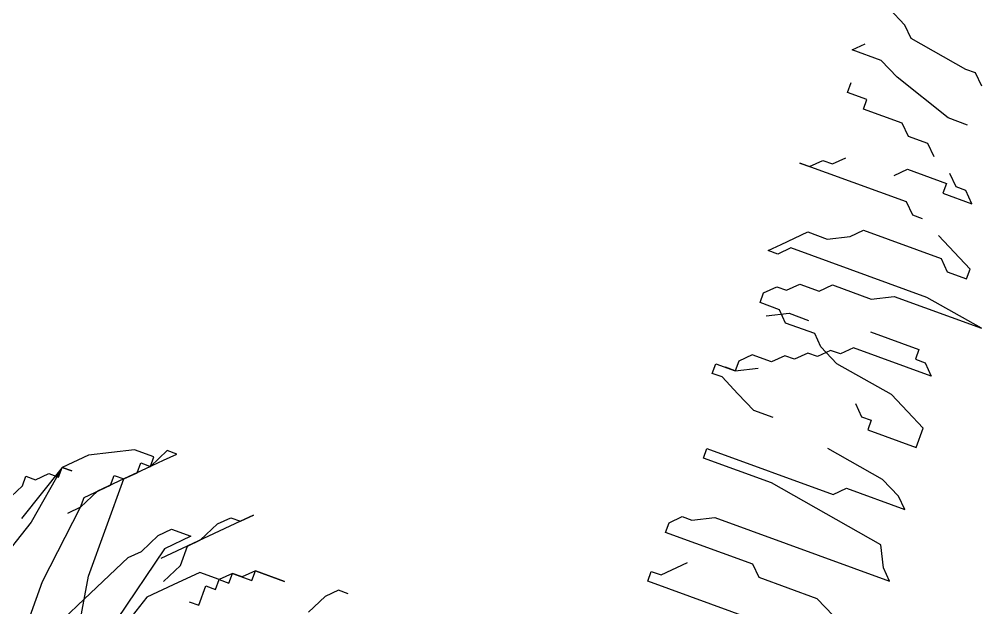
# Model space of a CAD drawing. Header units: inches. Extents: x -50945 to 250244, y -404780 to 18493.
# Drawn here: x 46590.4 to 46731.5, y -321281.2 to -321195 of the extents above; entities that cross this region are included whole.
import ezdxf

# ---------------------------------------------------------------- set-up
doc = ezdxf.new("R2010")
doc.units = ezdxf.units.IN
doc.header["$MEASUREMENT"] = 0
doc.linetypes.add('iGo户型优化31', pattern=[0.35, 0.25, -0.1])
doc.layers.add('iGo户型优化', color=7, linetype='Continuous')

# ---------------------------------------------------------------- blocks, each defined once
blk = doc.blocks.new('抖音iGo户型优化-0853')
at = {"layer": 'iGo户型优化', "color": 251, "ltscale": 100}
for p, q in [((-908.8, -204113.44), (-913.17, -204108.81)), ((-907.09, -204117.09), (-908.8, -204113.44)), ((-923.4, -204120.26), (-919.75, -204118.55)), ((-892.01, -204125.62), (-907.09, -204117.09)), ((-915.37, -204123.18), (-923.4, -204120.26)), ((-910.99, -204127.81), (-915.37, -204123.18)), ((-889.33, -204126.59), (-892.01, -204125.62)), ((-887.63, -204130.24), (-889.33, -204126.59)), ((-924.63, -204131.95), (-923.65, -204129.27)), ((-896.88, -204139.01), (-910.99, -204127.81)), ((-919.27, -204133.89), (-924.63, -204131.95)), ((-920.25, -204136.57), (-919.27, -204133.89)), ((-909.54, -204140.47), (-920.25, -204136.57)), ((-907.84, -204144.12), (-909.54, -204140.47)), ((-891.53, -204140.96), (-896.88, -204139.01)), ((-902.49, -204146.07), (-907.84, -204144.12)), ((-900.78, -204149.72), (-902.49, -204146.07)), ((-908.34, -204162.14), (-937.78, -204151.43)), ((-937.78, -204151.43), (-935.1, -204152.4)), ((-935.1, -204152.4), (-931.45, -204150.7)), ((-931.45, -204150.7), (-928.77, -204151.67)), ((-928.77, -204151.67), (-925.12, -204149.97)), ((-911.74, -204154.84), (-908.09, -204153.13)), ((-908.09, -204153.13), (-897.38, -204157.03)), ((-894.7, -204158), (-896.41, -204154.35)), ((-897.38, -204157.03), (-898.36, -204159.71)), ((-892.03, -204158.98), (-894.7, -204158)), ((-890.33, -204162.63), (-892.03, -204158.98)), ((-906.63, -204165.8), (-908.34, -204162.14)), ((-898.36, -204159.71), (-890.33, -204162.63)), ((-903.96, -204166.77), (-906.63, -204165.8)), ((-923.92, -204171.64), (-920.27, -204169.94)), ((-920.27, -204169.94), (-898.85, -204177.73)), ((-942.9, -204173.83), (-935.6, -204170.42)), ((-935.6, -204170.42), (-930.25, -204172.37)), ((-930.25, -204172.37), (-923.92, -204171.64)), ((-890.82, -204180.65), (-899.58, -204171.4)), ((-946.55, -204175.54), (-942.9, -204173.83)), ((-940.23, -204174.81), (-943.88, -204176.51)), ((-902.75, -204188.45), (-940.23, -204174.81)), ((-943.88, -204176.51), (-946.55, -204175.54)), ((-898.85, -204177.73), (-897.15, -204181.38)), ((-891.8, -204183.33), (-890.82, -204180.65)), ((-897.15, -204181.38), (-891.8, -204183.33)), ((-947.78, -204187.23), (-944.13, -204185.52)), ((-944.13, -204185.52), (-941.45, -204186.5)), ((-941.45, -204186.5), (-937.8, -204184.79)), ((-937.8, -204184.79), (-932.44, -204186.74)), ((-932.44, -204186.74), (-928.79, -204185.03)), ((-928.79, -204185.03), (-918.09, -204188.93)), ((-948.75, -204189.9), (-947.78, -204187.23)), ((-918.09, -204188.93), (-911.76, -204188.2)), ((-911.76, -204188.2), (-887.67, -204196.97)), ((-887.67, -204196.97), (-902.75, -204188.45)), ((-943.4, -204191.85), (-948.75, -204189.9)), ((-947.05, -204193.56), (-940.72, -204192.83)), ((-941.7, -204195.51), (-943.4, -204191.85)), ((-940.72, -204192.83), (-935.37, -204194.78)), ((-933.67, -204198.43), (-941.7, -204195.51)), ((-931.97, -204202.08), (-933.67, -204198.43)), ((-918.33, -204197.94), (-904.95, -204202.81)), ((-950.95, -204204.27), (-954.6, -204205.98)), ((-945.6, -204206.22), (-950.95, -204204.27)), ((-941.95, -204204.52), (-945.6, -204206.22)), ((-939.27, -204205.49), (-941.95, -204204.52)), ((-935.62, -204203.79), (-939.27, -204205.49)), ((-932.94, -204204.76), (-935.62, -204203.79)), ((-929.29, -204203.06), (-932.94, -204204.76)), ((-927.59, -204206.71), (-931.97, -204202.08)), ((-926.61, -204204.03), (-929.29, -204203.06)), ((-922.96, -204202.33), (-926.61, -204204.03)), ((-901.55, -204210.12), (-922.96, -204202.33)), ((-904.95, -204202.81), (-905.93, -204205.49)), ((-961.91, -204209.39), (-960.93, -204206.71)), ((-960.93, -204206.71), (-955.58, -204208.66)), ((-954.6, -204205.98), (-955.58, -204208.66)), ((-912.5, -204215.23), (-927.59, -204206.71)), ((-905.93, -204205.49), (-903.25, -204206.47)), ((-903.25, -204206.47), (-901.55, -204210.12)), ((-959.23, -204210.36), (-961.91, -204209.39)), ((-955.58, -204208.66), (-958.25, -204207.68)), ((-955.58, -204208.66), (-949.25, -204207.93)), ((-954.85, -204214.99), (-959.23, -204210.36)), ((-950.47, -204219.61), (-954.85, -204214.99)), ((-908.12, -204219.86), (-912.5, -204215.23)), ((-922.48, -204217.67), (-920.78, -204221.32)), ((-945.12, -204221.56), (-950.47, -204219.61)), ((-903.75, -204224.49), (-908.12, -204219.86)), ((-920.78, -204221.32), (-918.1, -204222.29)), ((-918.1, -204222.29), (-919.08, -204224.97)), ((-919.08, -204224.97), (-905.7, -204229.84)), ((-905.7, -204229.84), (-903.75, -204224.49)), ((-1127.53, -204231.15), (-1133.86, -204231.88)), ((-1121.21, -204230.42), (-1127.53, -204231.15)), ((-1115.85, -204232.37), (-1121.21, -204230.42)), ((-1112.2, -204230.66), (-1116.83, -204235.04)), ((-1109.52, -204231.63), (-1112.2, -204230.66)), ((-964.35, -204232.76), (-963.38, -204230.09)), ((-963.38, -204230.09), (-928.58, -204242.75)), ((-914.95, -204238.61), (-930.03, -204230.09)), ((-1133.86, -204231.88), (-1141.17, -204235.29)), ((-1124.13, -204238.45), (-1113.18, -204233.34)), ((-1116.83, -204235.04), (-1115.85, -204232.37)), ((-1113.18, -204233.34), (-1109.52, -204231.63)), ((-945.62, -204239.58), (-964.35, -204232.76)), ((-1141.17, -204235.29), (-1152.37, -204249.41)), ((-1141.17, -204235.29), (-1149.69, -204250.38)), ((-1142.14, -204237.97), (-1141.17, -204235.29)), ((-1141.17, -204235.29), (-1138.49, -204236.26)), ((-1138.49, -204236.26), (-1141.17, -204235.29)), ((-1116.83, -204235.04), (-1124.13, -204238.45)), ((-1120.48, -204236.75), (-1119.5, -204234.07)), ((-1119.5, -204234.07), (-1116.83, -204235.04)), ((-1152.12, -204240.4), (-1151.15, -204237.72)), ((-1151.15, -204237.72), (-1148.47, -204238.7)), ((-1148.47, -204238.7), (-1144.82, -204236.99)), ((-1144.82, -204236.99), (-1142.14, -204237.97)), ((-1133.88, -204265.24), (-1124.13, -204238.45)), ((-1124.13, -204238.45), (-1131.43, -204241.86)), ((-1127.78, -204240.16), (-1126.81, -204237.48)), ((-1126.81, -204237.48), (-1124.13, -204238.45)), ((-1124.13, -204238.45), (-1120.48, -204236.75)), ((-910.57, -204243.24), (-914.95, -204238.61)), ((-1156.75, -204244.78), (-1152.12, -204240.4)), ((-1135.09, -204243.57), (-1127.78, -204240.16)), ((-930.53, -204248.11), (-945.62, -204239.58)), ((-928.58, -204242.75), (-924.93, -204241.05)), ((-924.93, -204241.05), (-908.87, -204246.89)), ((-1131.43, -204241.86), (-1136.06, -204246.25)), ((-1136.06, -204246.25), (-1135.09, -204243.57)), ((-908.87, -204246.89), (-910.57, -204243.24)), ((-1146.54, -204266.7), (-1136.06, -204246.25)), ((-1136.06, -204246.25), (-1139.71, -204247.95)), ((-1098.34, -204250.87), (-1094.69, -204249.17)), ((-1094.69, -204249.17), (-1092.01, -204250.14)), ((-1092.01, -204250.14), (-1088.36, -204248.44)), ((-1088.36, -204248.44), (-1092.01, -204250.14)), ((-973.85, -204250.54), (-970.2, -204248.84)), ((-970.2, -204248.84), (-967.53, -204249.81)), ((-967.53, -204249.81), (-961.2, -204249.08)), ((-961.2, -204249.08), (-913.02, -204266.62)), ((-915.45, -204256.63), (-930.53, -204248.11)), ((-1149.69, -204250.38), (-1160.9, -204264.51)), ((-1114.65, -204254.04), (-1111, -204252.33)), ((-1092.01, -204250.14), (-1113.92, -204260.37)), ((-1111, -204252.33), (-1105.64, -204254.28)), ((-1102.97, -204255.26), (-1098.34, -204250.87)), ((-974.83, -204253.22), (-973.85, -204250.54)), ((-1119.27, -204258.42), (-1114.65, -204254.04)), ((-1105.64, -204254.28), (-1112.95, -204257.69)), ((-950.74, -204261.99), (-974.83, -204253.22)), ((-1112.95, -204257.69), (-1126.1, -204277.17)), ((-1108.57, -204262.32), (-1106.62, -204256.96)), ((-1106.62, -204256.96), (-1102.97, -204255.26)), ((-914.72, -204262.96), (-915.45, -204256.63)), ((-1136.81, -204273.28), (-1122.93, -204260.13)), ((-1122.93, -204260.13), (-1119.27, -204258.42)), ((-1113.19, -204266.7), (-1108.57, -204262.32)), ((-976.05, -204264.91), (-968.75, -204261.5)), ((-949.04, -204265.64), (-950.74, -204261.99)), ((-913.02, -204266.62), (-914.72, -204262.96)), ((-1137.05, -204282.29), (-1133.88, -204265.24)), ((-1103.21, -204264.27), (-1110.52, -204267.68)), ((-1097.86, -204266.22), (-1103.21, -204264.27)), ((-1094.21, -204264.51), (-1097.86, -204266.22)), ((-1095.18, -204267.19), (-1094.21, -204264.51)), ((-1091.53, -204265.49), (-1094.21, -204264.51)), ((-1094.21, -204264.51), (-1088.86, -204266.46)), ((-1087.88, -204263.78), (-1091.53, -204265.49)), ((-1088.86, -204266.46), (-1087.88, -204263.78)), ((-1087.88, -204263.78), (-1079.85, -204266.7)), ((-1079.85, -204266.7), (-1087.88, -204263.78)), ((-979.7, -204266.61), (-978.73, -204263.93)), ((-978.73, -204263.93), (-976.05, -204264.91)), ((-932.98, -204271.49), (-949.04, -204265.64)), ((-1158.24, -204298.85), (-1146.54, -204266.7)), ((-1110.52, -204267.68), (-1117.82, -204271.09)), ((-1103.46, -204273.28), (-1101.51, -204267.92)), ((-1101.51, -204267.92), (-1098.84, -204268.89)), ((-1098.84, -204268.89), (-1097.86, -204266.22)), ((-1097.86, -204266.22), (-1095.18, -204267.19)), ((-944.91, -204279.28), (-979.7, -204266.61)), ((-1068.64, -204270.82), (-1073.27, -204275.2)), ((-1064.99, -204269.12), (-1068.64, -204270.82)), ((-1062.32, -204270.09), (-1064.99, -204269.12)), ((-1141.43, -204277.66), (-1136.81, -204273.28)), ((-1117.82, -204271.09), (-1129.02, -204285.21)), ((-1106.14, -204272.3), (-1103.46, -204273.28)), ((-928.6, -204276.11), (-932.98, -204271.49))]:
    blk.add_line(p, q, dxfattribs=at)

msp = doc.modelspace()

# ---------------------------------------------------------------- block references
at = {"color": 7, "linetype": 'iGo户型优化31', "xscale": 0.5317064318048343, "yscale": 0.5317064318048343, "zscale": 0.5317064318048343}
msp.add_blockref('抖音iGo户型优化-0853', (47203.45, -212667.47), dxfattribs=at)

doc.saveas('drawing.dxf')
